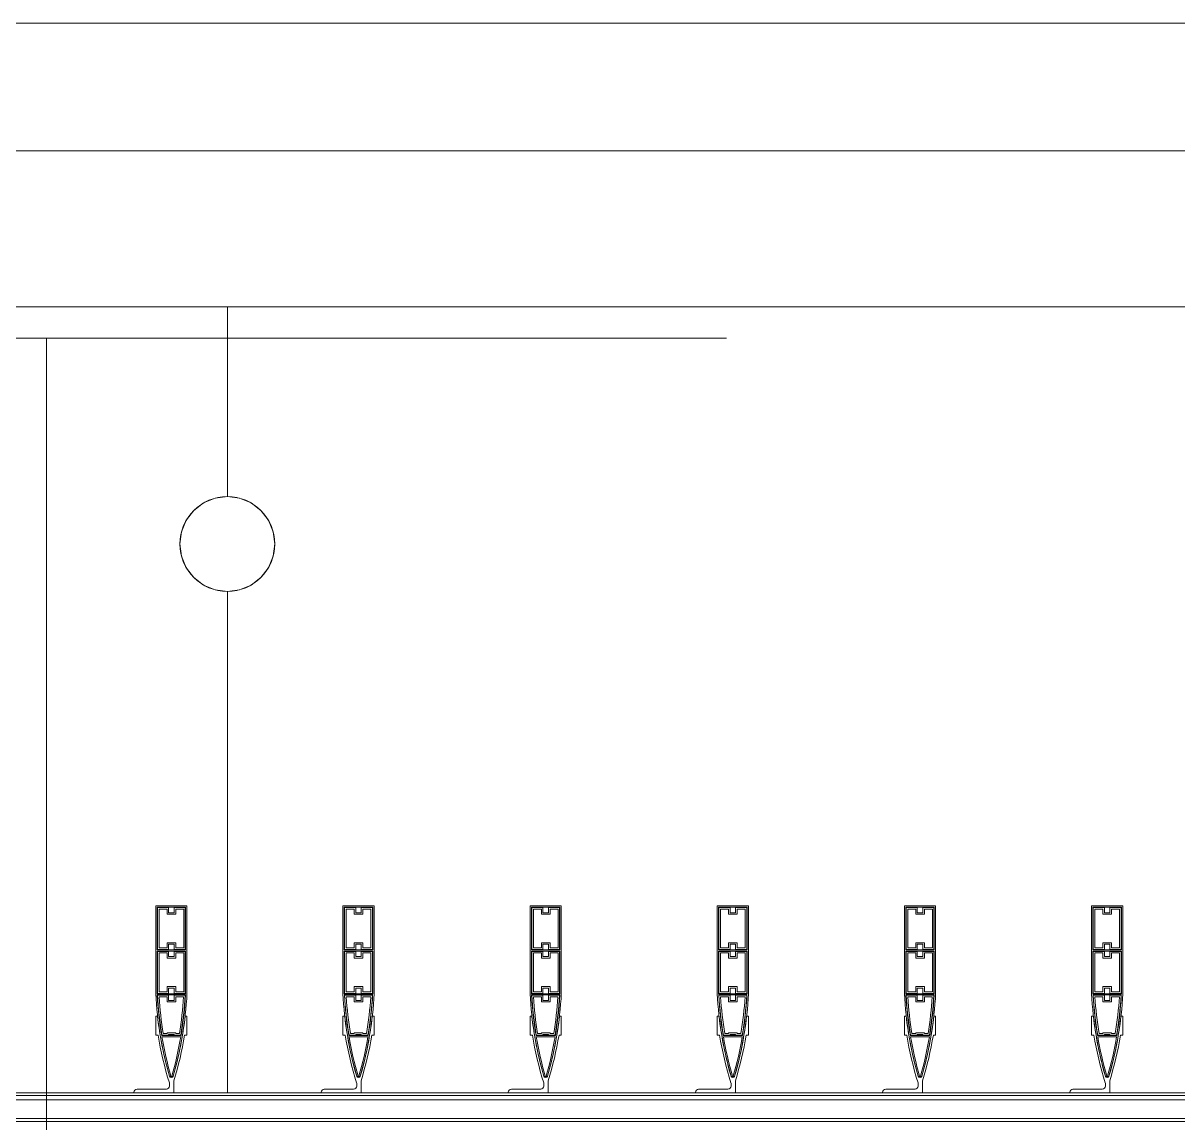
# Model space of a CAD drawing. Header units: millimetres. Extents: x 48966 to 155647, y -43515 to 26217.
# Drawn here: x 91894 to 93745, y 24159 to 25922 of the extents above; entities that cross this region are included whole.
import ezdxf

# ---------------------------------------------------------------- set-up
doc = ezdxf.new("R2010")
doc.units = ezdxf.units.MM
doc.linetypes.add('Осевые', pattern=[6350, 1270, -952.5, 3175, -952.5])
for name, color, linetype, lineweight in [('Обобщенные модели', 7, 'Continuous', 9), ('Обобщенные модели-1', 7, 'Continuous', 18), ('Оси-2', 7, 'Осевые', 9), ('Перекрытия', 7, 'Continuous', 9), ('Стены', 7, 'Continuous', 9)]:
    doc.layers.add(name, color=color, linetype=linetype, lineweight=lineweight)

# ---------------------------------------------------------------- blocks, each defined once
blk = doc.blocks.new('Обвязочная балка 1 - Обвязочная балка 1-1451838-План 5-го этажа на отм_ _12_600')
at = {"layer": 'Обобщенные модели'}
for p, q in [((116781.7, 24196.1), (60831.6, 24196.1)), ((60831.6, 24166.3), (116781.7, 24166.3))]:
    blk.add_line(p, q, dxfattribs=at)
at = {"layer": 'Обобщенные модели-1'}
for p, q in [((116781.7, 24207.1), (60831.6, 24207.1)), ((60831.6, 24203.1), (116781.7, 24203.1)), ((116781.7, 24161.1), (60831.6, 24161.1))]:
    blk.add_line(p, q, dxfattribs=at)
blk = doc.blocks.new('Профиль ламели93 - Профиль ламели-1476654-План 5-го этажа на отм_ _12_600')
at = {"layer": 'Обобщенные модели-1'}
for p, q in [((89806.9, 24507.1), (89806.9, 24366.2)), ((89856.9, 24507.1), (89806.9, 24507.1)), ((89856.9, 24366.2), (89856.9, 24507.1)), ((89809.1, 24436.5), (89809.1, 24504.9)), ((89809.1, 24504.9), (89854.7, 24504.9)), ((89827.4, 24504.4), (89809.6, 24504.4)), ((89809.6, 24504.4), (89809.6, 24437)), ((89812.1, 24439.5), (89812.1, 24501.9)), ((89812.1, 24501.9), (89824.9, 24501.9)), ((89824.9, 24501.9), (89824.9, 24493.5)), ((89824.9, 24493.5), (89838.8, 24493.5)), ((89827.4, 24496), (89827.4, 24504.4)), ((89836.3, 24496), (89827.4, 24496)), ((89854.2, 24504.4), (89836.3, 24504.4)), ((89836.3, 24504.4), (89836.3, 24496)), ((89838.8, 24493.5), (89838.8, 24501.9)), ((89838.8, 24501.9), (89851.7, 24501.9)), ((89851.7, 24501.9), (89851.7, 24439.5)), ((89854.2, 24437), (89854.2, 24504.4)), ((89854.7, 24504.9), (89854.7, 24436.5)), ((89854.7, 24436.5), (89809.1, 24436.5)), ((89809.1, 24434.6), (89854.7, 24434.6)), ((89809.1, 24366.2), (89809.1, 24434.6)), ((89809.6, 24437), (89827.4, 24437)), ((89827.4, 24434.1), (89809.6, 24434.1)), ((89809.6, 24434.1), (89809.6, 24366.7)), ((89824.9, 24439.5), (89812.1, 24439.5)), ((89838.8, 24447.9), (89824.9, 24447.9)), ((89824.9, 24447.9), (89824.9, 24439.5)), ((89827.4, 24437), (89827.4, 24445.4)), ((89827.4, 24445.4), (89836.3, 24445.4)), ((89827.4, 24425.7), (89827.4, 24434.1)), ((89836.3, 24445.4), (89836.3, 24437)), ((89836.3, 24437), (89854.2, 24437)), ((89854.2, 24434.1), (89836.3, 24434.1)), ((89836.3, 24434.1), (89836.3, 24425.7)), ((89838.8, 24439.5), (89838.8, 24447.9)), ((89851.7, 24439.5), (89838.8, 24439.5)), ((89854.2, 24366.7), (89854.2, 24434.1)), ((89854.7, 24434.6), (89854.7, 24366.2)), ((89812.1, 24369.2), (89812.1, 24431.6)), ((89812.1, 24431.6), (89824.9, 24431.6)), ((89824.9, 24431.6), (89824.9, 24423.2)), ((89824.9, 24423.2), (89838.8, 24423.2)), ((89836.3, 24425.7), (89827.4, 24425.7)), ((89838.8, 24423.2), (89838.8, 24431.6)), ((89838.8, 24431.6), (89851.7, 24431.6)), ((89851.7, 24431.6), (89851.7, 24369.2)), ((89838.8, 24377.6), (89824.9, 24377.6)), ((89824.9, 24377.6), (89824.9, 24369.2)), ((89838.8, 24369.2), (89838.8, 24377.6)), ((89854.7, 24366.2), (89809.1, 24366.2)), ((89809.1, 24364.3), (89854.6, 24364.3)), ((89809.6, 24366.7), (89827.4, 24366.7)), ((89827.4, 24363.8), (89809.6, 24363.8)), ((89824.9, 24369.2), (89812.1, 24369.2)), ((89812.2, 24361.3), (89824.9, 24361.3)), ((89824.9, 24361.3), (89824.9, 24352.9)), ((89827.4, 24366.7), (89827.4, 24375.1)), ((89827.4, 24375.1), (89836.3, 24375.1)), ((89827.4, 24355.4), (89827.4, 24363.8)), ((89836.3, 24375.1), (89836.3, 24366.7)), ((89836.3, 24366.7), (89854.2, 24366.7)), ((89854.2, 24363.8), (89836.3, 24363.8)), ((89836.3, 24363.8), (89836.3, 24355.4)), ((89851.7, 24369.2), (89838.8, 24369.2)), ((89838.8, 24352.9), (89838.8, 24361.3)), ((89838.8, 24361.3), (89851.5, 24361.3)), ((89824.9, 24352.9), (89838.8, 24352.9)), ((89836.3, 24355.4), (89827.4, 24355.4)), ((89809.8, 24330.1), (89806.9, 24330.1)), ((89806.9, 24330.1), (89806.9, 24299.7)), ((89856.8, 24330.1), (89853.9, 24330.1)), ((89856.8, 24299.7), (89856.8, 24330.1)), ((89838.8, 24303.5), (89824.9, 24303.5)), ((89824.9, 24303.5), (89824.9, 24302.2)), ((89838.8, 24302.2), (89838.8, 24303.5)), ((89806.9, 24299.7), (89810.5, 24299.7)), ((89847.4, 24299.2), (89816.3, 24299.2)), ((89816.6, 24297.3), (89847.1, 24297.3)), ((89816.8, 24299.7), (89827.4, 24299.7)), ((89824.9, 24302.2), (89818.9, 24302.2)), ((89827.4, 24299.7), (89827.4, 24301)), ((89827.4, 24301), (89836.3, 24301)), ((89836.3, 24301), (89836.3, 24299.7)), ((89836.3, 24299.7), (89846.9, 24299.7)), ((89844.8, 24302.2), (89838.8, 24302.2)), ((89853.2, 24299.7), (89856.8, 24299.7)), ((89823.9, 24213.1), (89776.9, 24213.1)), ((89828.9, 24223), (89828.9, 24218.1)), ((89835.9, 24207.1), (89835.9, 24226.3)), ((89771.9, 24208.1), (89771.9, 24207.1)), ((89771.9, 24207.1), (89835.9, 24207.1))]:
    blk.add_line(p, q, dxfattribs=at)
for centre, radius, start, end in [((90380.6, 24394.6), 574.5, 182.8338, 196.2258), ((90380.7, 24394.3), 572.3, 183.0109, 189.5715), ((90380.4, 24395.9), 571.8, 183.2193, 189.6867), ((90380.5, 24395.6), 569.3, 183.4571, 189.4457), ((89283.1, 24394.6), 574.5, 343.7742, 357.1662), ((89283.2, 24395.6), 569.3, 350.5543, 356.5429), ((89283.3, 24395.9), 571.8, 350.3133, 356.7807), ((89283, 24394.3), 572.3, 350.4285, 356.9891), ((90380.6, 24394.6), 574.5, 186.4465, 196.2576), ((89283.1, 24394.6), 574.5, 343.7424, 353.5535), ((90377.1, 24394.6), 574.5, 189.5084, 197.3712), ((90349, 24386.8), 539.8, 189.5428, 196.4344), ((89314.7, 24386.8), 539.8, 343.5656, 350.4572), ((89286.6, 24394.6), 574.5, 342.9661, 350.4916), ((89831.9, 24235.1), 3, 200, 340), ((89831.9, 24234.5), 2.84, 196.2576, 343.7424), ((89831.9, 24234.2), 0.645, 196.4344, 343.5656), ((89776.9, 24208.1), 5, 90, 180), ((89823.9, 24218.1), 5, 270, 0)]:
    blk.add_arc(centre, radius, start, end, dxfattribs=at)
blk = doc.blocks.new('Профиль ламели94 - Профиль ламели-1476919-План 5-го этажа на отм_ _12_600')
at = {"layer": 'Обобщенные модели-1'}
for p, q in [((90106.9, 24507.1), (90106.9, 24366.2)), ((90156.9, 24507.1), (90106.9, 24507.1)), ((90156.9, 24366.2), (90156.9, 24507.1)), ((90109.1, 24436.5), (90109.1, 24504.9)), ((90109.1, 24504.9), (90154.7, 24504.9)), ((90127.4, 24504.4), (90109.6, 24504.4)), ((90109.6, 24504.4), (90109.6, 24437)), ((90112.1, 24439.5), (90112.1, 24501.9)), ((90112.1, 24501.9), (90124.9, 24501.9)), ((90124.9, 24501.9), (90124.9, 24493.5)), ((90124.9, 24493.5), (90138.8, 24493.5)), ((90127.4, 24496), (90127.4, 24504.4)), ((90136.3, 24496), (90127.4, 24496)), ((90154.2, 24504.4), (90136.3, 24504.4)), ((90136.3, 24504.4), (90136.3, 24496)), ((90138.8, 24493.5), (90138.8, 24501.9)), ((90138.8, 24501.9), (90151.7, 24501.9)), ((90151.7, 24501.9), (90151.7, 24439.5)), ((90154.2, 24437), (90154.2, 24504.4)), ((90154.7, 24504.9), (90154.7, 24436.5)), ((90154.7, 24436.5), (90109.1, 24436.5)), ((90109.1, 24434.6), (90154.7, 24434.6)), ((90109.1, 24366.2), (90109.1, 24434.6)), ((90109.6, 24437), (90127.4, 24437)), ((90127.4, 24434.1), (90109.6, 24434.1)), ((90109.6, 24434.1), (90109.6, 24366.7)), ((90124.9, 24439.5), (90112.1, 24439.5)), ((90138.8, 24447.9), (90124.9, 24447.9)), ((90124.9, 24447.9), (90124.9, 24439.5)), ((90127.4, 24437), (90127.4, 24445.4)), ((90127.4, 24445.4), (90136.3, 24445.4)), ((90127.4, 24425.7), (90127.4, 24434.1)), ((90136.3, 24445.4), (90136.3, 24437)), ((90136.3, 24437), (90154.2, 24437)), ((90154.2, 24434.1), (90136.3, 24434.1)), ((90136.3, 24434.1), (90136.3, 24425.7)), ((90138.8, 24439.5), (90138.8, 24447.9)), ((90151.7, 24439.5), (90138.8, 24439.5)), ((90154.2, 24366.7), (90154.2, 24434.1)), ((90154.7, 24434.6), (90154.7, 24366.2)), ((90112.1, 24369.2), (90112.1, 24431.6)), ((90112.1, 24431.6), (90124.9, 24431.6)), ((90124.9, 24431.6), (90124.9, 24423.2)), ((90124.9, 24423.2), (90138.8, 24423.2)), ((90136.3, 24425.7), (90127.4, 24425.7)), ((90138.8, 24423.2), (90138.8, 24431.6)), ((90138.8, 24431.6), (90151.7, 24431.6)), ((90151.7, 24431.6), (90151.7, 24369.2)), ((90138.8, 24377.6), (90124.9, 24377.6)), ((90124.9, 24377.6), (90124.9, 24369.2)), ((90138.8, 24369.2), (90138.8, 24377.6)), ((90154.7, 24366.2), (90109.1, 24366.2)), ((90109.1, 24364.3), (90154.6, 24364.3)), ((90109.6, 24366.7), (90127.4, 24366.7)), ((90127.4, 24363.8), (90109.6, 24363.8)), ((90124.9, 24369.2), (90112.1, 24369.2)), ((90112.2, 24361.3), (90124.9, 24361.3)), ((90124.9, 24361.3), (90124.9, 24352.9)), ((90127.4, 24366.7), (90127.4, 24375.1)), ((90127.4, 24375.1), (90136.3, 24375.1)), ((90127.4, 24355.4), (90127.4, 24363.8)), ((90136.3, 24375.1), (90136.3, 24366.7)), ((90136.3, 24366.7), (90154.2, 24366.7)), ((90154.2, 24363.8), (90136.3, 24363.8)), ((90136.3, 24363.8), (90136.3, 24355.4)), ((90151.7, 24369.2), (90138.8, 24369.2)), ((90138.8, 24352.9), (90138.8, 24361.3)), ((90138.8, 24361.3), (90151.5, 24361.3)), ((90124.9, 24352.9), (90138.8, 24352.9)), ((90136.3, 24355.4), (90127.4, 24355.4)), ((90109.8, 24330.1), (90106.9, 24330.1)), ((90106.9, 24330.1), (90106.9, 24299.7)), ((90156.8, 24330.1), (90153.9, 24330.1)), ((90156.8, 24299.7), (90156.8, 24330.1)), ((90138.8, 24303.5), (90124.9, 24303.5)), ((90124.9, 24303.5), (90124.9, 24302.2)), ((90138.8, 24302.2), (90138.8, 24303.5)), ((90106.9, 24299.7), (90110.5, 24299.7)), ((90147.4, 24299.2), (90116.3, 24299.2)), ((90116.6, 24297.3), (90147.1, 24297.3)), ((90116.8, 24299.7), (90127.4, 24299.7)), ((90124.9, 24302.2), (90118.9, 24302.2)), ((90127.4, 24299.7), (90127.4, 24301)), ((90127.4, 24301), (90136.3, 24301)), ((90136.3, 24301), (90136.3, 24299.7)), ((90136.3, 24299.7), (90146.9, 24299.7)), ((90144.8, 24302.2), (90138.8, 24302.2)), ((90153.2, 24299.7), (90156.8, 24299.7)), ((90123.9, 24213.1), (90076.9, 24213.1)), ((90128.9, 24223), (90128.9, 24218.1)), ((90135.9, 24207.1), (90135.9, 24226.3)), ((90071.9, 24208.1), (90071.9, 24207.1)), ((90071.9, 24207.1), (90135.9, 24207.1))]:
    blk.add_line(p, q, dxfattribs=at)
for centre, radius, start, end in [((90680.6, 24394.6), 574.5, 182.8338, 196.2258), ((90680.7, 24394.3), 572.3, 183.0109, 189.5715), ((90680.4, 24395.9), 571.8, 183.2193, 189.6867), ((90680.5, 24395.6), 569.3, 183.4571, 189.4457), ((89583.1, 24394.6), 574.5, 343.7742, 357.1662), ((89583.2, 24395.6), 569.3, 350.5543, 356.5429), ((89583.3, 24395.9), 571.8, 350.3133, 356.7807), ((89583, 24394.3), 572.3, 350.4285, 356.9891), ((90680.6, 24394.6), 574.5, 186.4465, 196.2576), ((89583.1, 24394.6), 574.5, 343.7424, 353.5535), ((90677.1, 24394.6), 574.5, 189.5084, 197.3712), ((90649, 24386.8), 539.8, 189.5428, 196.4344), ((89614.7, 24386.8), 539.8, 343.5656, 350.4572), ((89586.6, 24394.6), 574.5, 342.9661, 350.4916), ((90131.9, 24235.1), 3, 200, 340), ((90131.9, 24234.5), 2.84, 196.2576, 343.7424), ((90131.9, 24234.2), 0.645, 196.4344, 343.5656), ((90076.9, 24208.1), 5, 90, 180), ((90123.9, 24218.1), 5, 270, 0)]:
    blk.add_arc(centre, radius, start, end, dxfattribs=at)
blk = doc.blocks.new('Профиль ламели95 - Профиль ламели-1477184-План 5-го этажа на отм_ _12_600')
at = {"layer": 'Обобщенные модели-1'}
for p, q in [((90406.9, 24507.1), (90406.9, 24366.2)), ((90456.9, 24507.1), (90406.9, 24507.1)), ((90456.9, 24366.2), (90456.9, 24507.1)), ((90409.1, 24436.5), (90409.1, 24504.9)), ((90409.1, 24504.9), (90454.7, 24504.9)), ((90427.4, 24504.4), (90409.6, 24504.4)), ((90409.6, 24504.4), (90409.6, 24437)), ((90412.1, 24439.5), (90412.1, 24501.9)), ((90412.1, 24501.9), (90424.9, 24501.9)), ((90424.9, 24501.9), (90424.9, 24493.5)), ((90424.9, 24493.5), (90438.8, 24493.5)), ((90427.4, 24496), (90427.4, 24504.4)), ((90436.3, 24496), (90427.4, 24496)), ((90454.2, 24504.4), (90436.3, 24504.4)), ((90436.3, 24504.4), (90436.3, 24496)), ((90438.8, 24493.5), (90438.8, 24501.9)), ((90438.8, 24501.9), (90451.7, 24501.9)), ((90451.7, 24501.9), (90451.7, 24439.5)), ((90454.2, 24437), (90454.2, 24504.4)), ((90454.7, 24504.9), (90454.7, 24436.5)), ((90454.7, 24436.5), (90409.1, 24436.5)), ((90409.1, 24434.6), (90454.7, 24434.6)), ((90409.1, 24366.2), (90409.1, 24434.6)), ((90409.6, 24437), (90427.4, 24437)), ((90427.4, 24434.1), (90409.6, 24434.1)), ((90409.6, 24434.1), (90409.6, 24366.7)), ((90424.9, 24439.5), (90412.1, 24439.5)), ((90438.8, 24447.9), (90424.9, 24447.9)), ((90424.9, 24447.9), (90424.9, 24439.5)), ((90427.4, 24437), (90427.4, 24445.4)), ((90427.4, 24445.4), (90436.3, 24445.4)), ((90427.4, 24425.7), (90427.4, 24434.1)), ((90436.3, 24445.4), (90436.3, 24437)), ((90436.3, 24437), (90454.2, 24437)), ((90454.2, 24434.1), (90436.3, 24434.1)), ((90436.3, 24434.1), (90436.3, 24425.7)), ((90438.8, 24439.5), (90438.8, 24447.9)), ((90451.7, 24439.5), (90438.8, 24439.5)), ((90454.2, 24366.7), (90454.2, 24434.1)), ((90454.7, 24434.6), (90454.7, 24366.2)), ((90412.1, 24369.2), (90412.1, 24431.6)), ((90412.1, 24431.6), (90424.9, 24431.6)), ((90424.9, 24431.6), (90424.9, 24423.2)), ((90424.9, 24423.2), (90438.8, 24423.2)), ((90436.3, 24425.7), (90427.4, 24425.7)), ((90438.8, 24423.2), (90438.8, 24431.6)), ((90438.8, 24431.6), (90451.7, 24431.6)), ((90451.7, 24431.6), (90451.7, 24369.2)), ((90438.8, 24377.6), (90424.9, 24377.6)), ((90424.9, 24377.6), (90424.9, 24369.2)), ((90438.8, 24369.2), (90438.8, 24377.6)), ((90454.7, 24366.2), (90409.1, 24366.2)), ((90409.1, 24364.3), (90454.6, 24364.3)), ((90409.6, 24366.7), (90427.4, 24366.7)), ((90427.4, 24363.8), (90409.6, 24363.8)), ((90424.9, 24369.2), (90412.1, 24369.2)), ((90412.2, 24361.3), (90424.9, 24361.3)), ((90424.9, 24361.3), (90424.9, 24352.9)), ((90427.4, 24366.7), (90427.4, 24375.1)), ((90427.4, 24375.1), (90436.3, 24375.1)), ((90427.4, 24355.4), (90427.4, 24363.8)), ((90436.3, 24375.1), (90436.3, 24366.7)), ((90436.3, 24366.7), (90454.2, 24366.7)), ((90454.2, 24363.8), (90436.3, 24363.8)), ((90436.3, 24363.8), (90436.3, 24355.4)), ((90451.7, 24369.2), (90438.8, 24369.2)), ((90438.8, 24352.9), (90438.8, 24361.3)), ((90438.8, 24361.3), (90451.5, 24361.3)), ((90424.9, 24352.9), (90438.8, 24352.9)), ((90436.3, 24355.4), (90427.4, 24355.4)), ((90409.8, 24330.1), (90406.9, 24330.1)), ((90406.9, 24330.1), (90406.9, 24299.7)), ((90456.8, 24330.1), (90453.9, 24330.1)), ((90456.8, 24299.7), (90456.8, 24330.1)), ((90438.8, 24303.5), (90424.9, 24303.5)), ((90424.9, 24303.5), (90424.9, 24302.2)), ((90438.8, 24302.2), (90438.8, 24303.5)), ((90406.9, 24299.7), (90410.5, 24299.7)), ((90447.4, 24299.2), (90416.3, 24299.2)), ((90416.6, 24297.3), (90447.1, 24297.3)), ((90416.8, 24299.7), (90427.4, 24299.7)), ((90424.9, 24302.2), (90418.9, 24302.2)), ((90427.4, 24299.7), (90427.4, 24301)), ((90427.4, 24301), (90436.3, 24301)), ((90436.3, 24301), (90436.3, 24299.7)), ((90436.3, 24299.7), (90446.9, 24299.7)), ((90444.8, 24302.2), (90438.8, 24302.2)), ((90453.2, 24299.7), (90456.8, 24299.7)), ((90423.9, 24213.1), (90376.9, 24213.1)), ((90428.9, 24223), (90428.9, 24218.1)), ((90435.9, 24207.1), (90435.9, 24226.3)), ((90371.9, 24208.1), (90371.9, 24207.1)), ((90371.9, 24207.1), (90435.9, 24207.1))]:
    blk.add_line(p, q, dxfattribs=at)
for centre, radius, start, end in [((90980.6, 24394.6), 574.5, 182.8338, 196.2258), ((90980.7, 24394.3), 572.3, 183.0109, 189.5715), ((90980.4, 24395.9), 571.8, 183.2193, 189.6867), ((90980.5, 24395.6), 569.3, 183.4571, 189.4457), ((89883.1, 24394.6), 574.5, 343.7742, 357.1662), ((89883.2, 24395.6), 569.3, 350.5543, 356.5429), ((89883.3, 24395.9), 571.8, 350.3133, 356.7807), ((89883, 24394.3), 572.3, 350.4285, 356.9891), ((90980.6, 24394.6), 574.5, 186.4465, 196.2576), ((89883.1, 24394.6), 574.5, 343.7424, 353.5535), ((90977.1, 24394.6), 574.5, 189.5084, 197.3712), ((90949, 24386.8), 539.8, 189.5428, 196.4344), ((89914.7, 24386.8), 539.8, 343.5656, 350.4572), ((89886.6, 24394.6), 574.5, 342.9661, 350.4916), ((90431.9, 24235.1), 3, 200, 340), ((90431.9, 24234.5), 2.84, 196.2576, 343.7424), ((90431.9, 24234.2), 0.645, 196.4344, 343.5656), ((90376.9, 24208.1), 5, 90, 180), ((90423.9, 24218.1), 5, 270, 0)]:
    blk.add_arc(centre, radius, start, end, dxfattribs=at)
blk = doc.blocks.new('Профиль ламели96 - Профиль ламели-1477449-План 5-го этажа на отм_ _12_600')
at = {"layer": 'Обобщенные модели-1'}
for p, q in [((90706.9, 24507.1), (90706.9, 24366.2)), ((90756.9, 24507.1), (90706.9, 24507.1)), ((90756.9, 24366.2), (90756.9, 24507.1)), ((90709.1, 24436.5), (90709.1, 24504.9)), ((90709.1, 24504.9), (90754.7, 24504.9)), ((90727.4, 24504.4), (90709.6, 24504.4)), ((90709.6, 24504.4), (90709.6, 24437)), ((90712.1, 24439.5), (90712.1, 24501.9)), ((90712.1, 24501.9), (90724.9, 24501.9)), ((90724.9, 24501.9), (90724.9, 24493.5)), ((90724.9, 24493.5), (90738.8, 24493.5)), ((90727.4, 24496), (90727.4, 24504.4)), ((90736.3, 24496), (90727.4, 24496)), ((90754.2, 24504.4), (90736.3, 24504.4)), ((90736.3, 24504.4), (90736.3, 24496)), ((90738.8, 24493.5), (90738.8, 24501.9)), ((90738.8, 24501.9), (90751.7, 24501.9)), ((90751.7, 24501.9), (90751.7, 24439.5)), ((90754.2, 24437), (90754.2, 24504.4)), ((90754.7, 24504.9), (90754.7, 24436.5)), ((90754.7, 24436.5), (90709.1, 24436.5)), ((90709.1, 24434.6), (90754.7, 24434.6)), ((90709.1, 24366.2), (90709.1, 24434.6)), ((90709.6, 24437), (90727.4, 24437)), ((90727.4, 24434.1), (90709.6, 24434.1)), ((90709.6, 24434.1), (90709.6, 24366.7)), ((90724.9, 24439.5), (90712.1, 24439.5)), ((90738.8, 24447.9), (90724.9, 24447.9)), ((90724.9, 24447.9), (90724.9, 24439.5)), ((90727.4, 24437), (90727.4, 24445.4)), ((90727.4, 24445.4), (90736.3, 24445.4)), ((90727.4, 24425.7), (90727.4, 24434.1)), ((90736.3, 24445.4), (90736.3, 24437)), ((90736.3, 24437), (90754.2, 24437)), ((90754.2, 24434.1), (90736.3, 24434.1)), ((90736.3, 24434.1), (90736.3, 24425.7)), ((90738.8, 24439.5), (90738.8, 24447.9)), ((90751.7, 24439.5), (90738.8, 24439.5)), ((90754.2, 24366.7), (90754.2, 24434.1)), ((90754.7, 24434.6), (90754.7, 24366.2)), ((90712.1, 24369.2), (90712.1, 24431.6)), ((90712.1, 24431.6), (90724.9, 24431.6)), ((90724.9, 24431.6), (90724.9, 24423.2)), ((90724.9, 24423.2), (90738.8, 24423.2)), ((90736.3, 24425.7), (90727.4, 24425.7)), ((90738.8, 24423.2), (90738.8, 24431.6)), ((90738.8, 24431.6), (90751.7, 24431.6)), ((90751.7, 24431.6), (90751.7, 24369.2)), ((90738.8, 24377.6), (90724.9, 24377.6)), ((90724.9, 24377.6), (90724.9, 24369.2)), ((90738.8, 24369.2), (90738.8, 24377.6)), ((90754.7, 24366.2), (90709.1, 24366.2)), ((90709.1, 24364.3), (90754.6, 24364.3)), ((90709.6, 24366.7), (90727.4, 24366.7)), ((90727.4, 24363.8), (90709.6, 24363.8)), ((90724.9, 24369.2), (90712.1, 24369.2)), ((90712.2, 24361.3), (90724.9, 24361.3)), ((90724.9, 24361.3), (90724.9, 24352.9)), ((90727.4, 24366.7), (90727.4, 24375.1)), ((90727.4, 24375.1), (90736.3, 24375.1)), ((90727.4, 24355.4), (90727.4, 24363.8)), ((90736.3, 24375.1), (90736.3, 24366.7)), ((90736.3, 24366.7), (90754.2, 24366.7)), ((90754.2, 24363.8), (90736.3, 24363.8)), ((90736.3, 24363.8), (90736.3, 24355.4)), ((90751.7, 24369.2), (90738.8, 24369.2)), ((90738.8, 24352.9), (90738.8, 24361.3)), ((90738.8, 24361.3), (90751.5, 24361.3)), ((90724.9, 24352.9), (90738.8, 24352.9)), ((90736.3, 24355.4), (90727.4, 24355.4)), ((90709.8, 24330.1), (90706.9, 24330.1)), ((90706.9, 24330.1), (90706.9, 24299.7)), ((90756.8, 24330.1), (90753.9, 24330.1)), ((90756.8, 24299.7), (90756.8, 24330.1)), ((90738.8, 24303.5), (90724.9, 24303.5)), ((90724.9, 24303.5), (90724.9, 24302.2)), ((90738.8, 24302.2), (90738.8, 24303.5)), ((90706.9, 24299.7), (90710.5, 24299.7)), ((90747.4, 24299.2), (90716.3, 24299.2)), ((90716.6, 24297.3), (90747.1, 24297.3)), ((90716.8, 24299.7), (90727.4, 24299.7)), ((90724.9, 24302.2), (90718.9, 24302.2)), ((90727.4, 24299.7), (90727.4, 24301)), ((90727.4, 24301), (90736.3, 24301)), ((90736.3, 24301), (90736.3, 24299.7)), ((90736.3, 24299.7), (90746.9, 24299.7)), ((90744.8, 24302.2), (90738.8, 24302.2)), ((90753.2, 24299.7), (90756.8, 24299.7)), ((90723.9, 24213.1), (90676.9, 24213.1)), ((90728.9, 24223), (90728.9, 24218.1)), ((90735.9, 24207.1), (90735.9, 24226.3)), ((90671.9, 24208.1), (90671.9, 24207.1)), ((90671.9, 24207.1), (90735.9, 24207.1))]:
    blk.add_line(p, q, dxfattribs=at)
for centre, radius, start, end in [((91280.6, 24394.6), 574.5, 182.8338, 196.2258), ((91280.7, 24394.3), 572.3, 183.0109, 189.5715), ((91280.4, 24395.9), 571.8, 183.2193, 189.6867), ((91280.5, 24395.6), 569.3, 183.4571, 189.4457), ((90183.1, 24394.6), 574.5, 343.7742, 357.1662), ((90183.2, 24395.6), 569.3, 350.5543, 356.5429), ((90183.3, 24395.9), 571.8, 350.3133, 356.7807), ((90183, 24394.3), 572.3, 350.4285, 356.9891), ((91280.6, 24394.6), 574.5, 186.4465, 196.2576), ((90183.1, 24394.6), 574.5, 343.7424, 353.5535), ((91277.1, 24394.6), 574.5, 189.5084, 197.3712), ((91249, 24386.8), 539.8, 189.5428, 196.4344), ((90214.7, 24386.8), 539.8, 343.5656, 350.4572), ((90186.6, 24394.6), 574.5, 342.9661, 350.4916), ((90731.9, 24235.1), 3, 200, 340), ((90731.9, 24234.5), 2.84, 196.2576, 343.7424), ((90731.9, 24234.2), 0.645, 196.4344, 343.5656), ((90676.9, 24208.1), 5, 90, 180), ((90723.9, 24218.1), 5, 270, 0)]:
    blk.add_arc(centre, radius, start, end, dxfattribs=at)
blk = doc.blocks.new('Профиль ламели97 - Профиль ламели-1477714-План 5-го этажа на отм_ _12_600')
at = {"layer": 'Обобщенные модели-1'}
for p, q in [((91006.9, 24507.1), (91006.9, 24366.2)), ((91056.9, 24507.1), (91006.9, 24507.1)), ((91056.9, 24366.2), (91056.9, 24507.1)), ((91009.1, 24436.5), (91009.1, 24504.9)), ((91009.1, 24504.9), (91054.7, 24504.9)), ((91027.4, 24504.4), (91009.6, 24504.4)), ((91009.6, 24504.4), (91009.6, 24437)), ((91012.1, 24439.5), (91012.1, 24501.9)), ((91012.1, 24501.9), (91024.9, 24501.9)), ((91024.9, 24501.9), (91024.9, 24493.5)), ((91024.9, 24493.5), (91038.8, 24493.5)), ((91027.4, 24496), (91027.4, 24504.4)), ((91036.3, 24496), (91027.4, 24496)), ((91054.2, 24504.4), (91036.3, 24504.4)), ((91036.3, 24504.4), (91036.3, 24496)), ((91038.8, 24493.5), (91038.8, 24501.9)), ((91038.8, 24501.9), (91051.7, 24501.9)), ((91051.7, 24501.9), (91051.7, 24439.5)), ((91054.2, 24437), (91054.2, 24504.4)), ((91054.7, 24504.9), (91054.7, 24436.5)), ((91054.7, 24436.5), (91009.1, 24436.5)), ((91009.1, 24434.6), (91054.7, 24434.6)), ((91009.1, 24366.2), (91009.1, 24434.6)), ((91009.6, 24437), (91027.4, 24437)), ((91027.4, 24434.1), (91009.6, 24434.1)), ((91009.6, 24434.1), (91009.6, 24366.7)), ((91024.9, 24439.5), (91012.1, 24439.5)), ((91038.8, 24447.9), (91024.9, 24447.9)), ((91024.9, 24447.9), (91024.9, 24439.5)), ((91027.4, 24437), (91027.4, 24445.4)), ((91027.4, 24445.4), (91036.3, 24445.4)), ((91027.4, 24425.7), (91027.4, 24434.1)), ((91036.3, 24445.4), (91036.3, 24437)), ((91036.3, 24437), (91054.2, 24437)), ((91054.2, 24434.1), (91036.3, 24434.1)), ((91036.3, 24434.1), (91036.3, 24425.7)), ((91038.8, 24439.5), (91038.8, 24447.9)), ((91051.7, 24439.5), (91038.8, 24439.5)), ((91054.2, 24366.7), (91054.2, 24434.1)), ((91054.7, 24434.6), (91054.7, 24366.2)), ((91012.1, 24369.2), (91012.1, 24431.6)), ((91012.1, 24431.6), (91024.9, 24431.6)), ((91024.9, 24431.6), (91024.9, 24423.2)), ((91024.9, 24423.2), (91038.8, 24423.2)), ((91036.3, 24425.7), (91027.4, 24425.7)), ((91038.8, 24423.2), (91038.8, 24431.6)), ((91038.8, 24431.6), (91051.7, 24431.6)), ((91051.7, 24431.6), (91051.7, 24369.2)), ((91038.8, 24377.6), (91024.9, 24377.6)), ((91024.9, 24377.6), (91024.9, 24369.2)), ((91038.8, 24369.2), (91038.8, 24377.6)), ((91054.7, 24366.2), (91009.1, 24366.2)), ((91009.1, 24364.3), (91054.6, 24364.3)), ((91009.6, 24366.7), (91027.4, 24366.7)), ((91027.4, 24363.8), (91009.6, 24363.8)), ((91024.9, 24369.2), (91012.1, 24369.2)), ((91012.2, 24361.3), (91024.9, 24361.3)), ((91024.9, 24361.3), (91024.9, 24352.9)), ((91027.4, 24366.7), (91027.4, 24375.1)), ((91027.4, 24375.1), (91036.3, 24375.1)), ((91027.4, 24355.4), (91027.4, 24363.8)), ((91036.3, 24375.1), (91036.3, 24366.7)), ((91036.3, 24366.7), (91054.2, 24366.7)), ((91054.2, 24363.8), (91036.3, 24363.8)), ((91036.3, 24363.8), (91036.3, 24355.4)), ((91051.7, 24369.2), (91038.8, 24369.2)), ((91038.8, 24352.9), (91038.8, 24361.3)), ((91038.8, 24361.3), (91051.5, 24361.3)), ((91024.9, 24352.9), (91038.8, 24352.9)), ((91036.3, 24355.4), (91027.4, 24355.4)), ((91009.8, 24330.1), (91006.9, 24330.1)), ((91006.9, 24330.1), (91006.9, 24299.7)), ((91056.8, 24330.1), (91053.9, 24330.1)), ((91056.8, 24299.7), (91056.8, 24330.1)), ((91038.8, 24303.5), (91024.9, 24303.5)), ((91024.9, 24303.5), (91024.9, 24302.2)), ((91038.8, 24302.2), (91038.8, 24303.5)), ((91006.9, 24299.7), (91010.5, 24299.7)), ((91047.4, 24299.2), (91016.3, 24299.2)), ((91016.6, 24297.3), (91047.1, 24297.3)), ((91016.8, 24299.7), (91027.4, 24299.7)), ((91024.9, 24302.2), (91018.9, 24302.2)), ((91027.4, 24299.7), (91027.4, 24301)), ((91027.4, 24301), (91036.3, 24301)), ((91036.3, 24301), (91036.3, 24299.7)), ((91036.3, 24299.7), (91046.9, 24299.7)), ((91044.8, 24302.2), (91038.8, 24302.2)), ((91053.2, 24299.7), (91056.8, 24299.7)), ((91023.9, 24213.1), (90976.9, 24213.1)), ((91028.9, 24223), (91028.9, 24218.1)), ((91035.9, 24207.1), (91035.9, 24226.3)), ((90971.9, 24208.1), (90971.9, 24207.1)), ((90971.9, 24207.1), (91035.9, 24207.1))]:
    blk.add_line(p, q, dxfattribs=at)
for centre, radius, start, end in [((91580.6, 24394.6), 574.5, 182.8338, 196.2258), ((91580.7, 24394.3), 572.3, 183.0109, 189.5715), ((91580.4, 24395.9), 571.8, 183.2193, 189.6867), ((91580.5, 24395.6), 569.3, 183.4571, 189.4457), ((90483.1, 24394.6), 574.5, 343.7742, 357.1662), ((90483.2, 24395.6), 569.3, 350.5543, 356.5429), ((90483.3, 24395.9), 571.8, 350.3133, 356.7807), ((90483, 24394.3), 572.3, 350.4285, 356.9891), ((91580.6, 24394.6), 574.5, 186.4465, 196.2576), ((90483.1, 24394.6), 574.5, 343.7424, 353.5535), ((91577.1, 24394.6), 574.5, 189.5084, 197.3712), ((91549, 24386.8), 539.8, 189.5428, 196.4344), ((90514.7, 24386.8), 539.8, 343.5656, 350.4572), ((90486.6, 24394.6), 574.5, 342.9661, 350.4916), ((91031.9, 24235.1), 3, 200, 340), ((91031.9, 24234.5), 2.84, 196.2576, 343.7424), ((91031.9, 24234.2), 0.645, 196.4344, 343.5656), ((90976.9, 24208.1), 5, 90, 180), ((91023.9, 24218.1), 5, 270, 0)]:
    blk.add_arc(centre, radius, start, end, dxfattribs=at)
blk = doc.blocks.new('Профиль ламели98 - Профиль ламели-1477979-План 5-го этажа на отм_ _12_600')
at = {"layer": 'Обобщенные модели-1'}
for p, q in [((91306.9, 24507.1), (91306.9, 24366.2)), ((91356.9, 24507.1), (91306.9, 24507.1)), ((91356.9, 24366.2), (91356.9, 24507.1)), ((91309.1, 24436.5), (91309.1, 24504.9)), ((91309.1, 24504.9), (91354.7, 24504.9)), ((91327.4, 24504.4), (91309.6, 24504.4)), ((91309.6, 24504.4), (91309.6, 24437)), ((91312.1, 24439.5), (91312.1, 24501.9)), ((91312.1, 24501.9), (91324.9, 24501.9)), ((91324.9, 24501.9), (91324.9, 24493.5)), ((91324.9, 24493.5), (91338.8, 24493.5)), ((91327.4, 24496), (91327.4, 24504.4)), ((91336.3, 24496), (91327.4, 24496)), ((91354.2, 24504.4), (91336.3, 24504.4)), ((91336.3, 24504.4), (91336.3, 24496)), ((91338.8, 24493.5), (91338.8, 24501.9)), ((91338.8, 24501.9), (91351.7, 24501.9)), ((91351.7, 24501.9), (91351.7, 24439.5)), ((91354.2, 24437), (91354.2, 24504.4)), ((91354.7, 24504.9), (91354.7, 24436.5)), ((91354.7, 24436.5), (91309.1, 24436.5)), ((91309.1, 24434.6), (91354.7, 24434.6)), ((91309.1, 24366.2), (91309.1, 24434.6)), ((91309.6, 24437), (91327.4, 24437)), ((91327.4, 24434.1), (91309.6, 24434.1)), ((91309.6, 24434.1), (91309.6, 24366.7)), ((91324.9, 24439.5), (91312.1, 24439.5)), ((91338.8, 24447.9), (91324.9, 24447.9)), ((91324.9, 24447.9), (91324.9, 24439.5)), ((91327.4, 24437), (91327.4, 24445.4)), ((91327.4, 24445.4), (91336.3, 24445.4)), ((91327.4, 24425.7), (91327.4, 24434.1)), ((91336.3, 24445.4), (91336.3, 24437)), ((91336.3, 24437), (91354.2, 24437)), ((91354.2, 24434.1), (91336.3, 24434.1)), ((91336.3, 24434.1), (91336.3, 24425.7)), ((91338.8, 24439.5), (91338.8, 24447.9)), ((91351.7, 24439.5), (91338.8, 24439.5)), ((91354.2, 24366.7), (91354.2, 24434.1)), ((91354.7, 24434.6), (91354.7, 24366.2)), ((91312.1, 24369.2), (91312.1, 24431.6)), ((91312.1, 24431.6), (91324.9, 24431.6)), ((91324.9, 24431.6), (91324.9, 24423.2)), ((91324.9, 24423.2), (91338.8, 24423.2)), ((91336.3, 24425.7), (91327.4, 24425.7)), ((91338.8, 24423.2), (91338.8, 24431.6)), ((91338.8, 24431.6), (91351.7, 24431.6)), ((91351.7, 24431.6), (91351.7, 24369.2)), ((91338.8, 24377.6), (91324.9, 24377.6)), ((91324.9, 24377.6), (91324.9, 24369.2)), ((91338.8, 24369.2), (91338.8, 24377.6)), ((91354.7, 24366.2), (91309.1, 24366.2)), ((91309.1, 24364.3), (91354.6, 24364.3)), ((91309.6, 24366.7), (91327.4, 24366.7)), ((91327.4, 24363.8), (91309.6, 24363.8)), ((91324.9, 24369.2), (91312.1, 24369.2)), ((91312.2, 24361.3), (91324.9, 24361.3)), ((91324.9, 24361.3), (91324.9, 24352.9)), ((91327.4, 24366.7), (91327.4, 24375.1)), ((91327.4, 24375.1), (91336.3, 24375.1)), ((91327.4, 24355.4), (91327.4, 24363.8)), ((91336.3, 24375.1), (91336.3, 24366.7)), ((91336.3, 24366.7), (91354.2, 24366.7)), ((91354.2, 24363.8), (91336.3, 24363.8)), ((91336.3, 24363.8), (91336.3, 24355.4)), ((91351.7, 24369.2), (91338.8, 24369.2)), ((91338.8, 24352.9), (91338.8, 24361.3)), ((91338.8, 24361.3), (91351.5, 24361.3)), ((91324.9, 24352.9), (91338.8, 24352.9)), ((91336.3, 24355.4), (91327.4, 24355.4)), ((91309.8, 24330.1), (91306.9, 24330.1)), ((91306.9, 24330.1), (91306.9, 24299.7)), ((91356.8, 24330.1), (91353.9, 24330.1)), ((91356.8, 24299.7), (91356.8, 24330.1)), ((91338.8, 24303.5), (91324.9, 24303.5)), ((91324.9, 24303.5), (91324.9, 24302.2)), ((91338.8, 24302.2), (91338.8, 24303.5)), ((91306.9, 24299.7), (91310.5, 24299.7)), ((91347.4, 24299.2), (91316.3, 24299.2)), ((91316.6, 24297.3), (91347.1, 24297.3)), ((91316.8, 24299.7), (91327.4, 24299.7)), ((91324.9, 24302.2), (91318.9, 24302.2)), ((91327.4, 24299.7), (91327.4, 24301)), ((91327.4, 24301), (91336.3, 24301)), ((91336.3, 24301), (91336.3, 24299.7)), ((91336.3, 24299.7), (91346.9, 24299.7)), ((91344.8, 24302.2), (91338.8, 24302.2)), ((91353.2, 24299.7), (91356.8, 24299.7)), ((91323.9, 24213.1), (91276.9, 24213.1)), ((91328.9, 24223), (91328.9, 24218.1)), ((91335.9, 24207.1), (91335.9, 24226.3)), ((91271.9, 24208.1), (91271.9, 24207.1)), ((91271.9, 24207.1), (91335.9, 24207.1))]:
    blk.add_line(p, q, dxfattribs=at)
for centre, radius, start, end in [((91880.6, 24394.6), 574.5, 182.8338, 196.2258), ((91880.7, 24394.3), 572.3, 183.0109, 189.5715), ((91880.4, 24395.9), 571.8, 183.2193, 189.6867), ((91880.5, 24395.6), 569.3, 183.4571, 189.4457), ((90783.1, 24394.6), 574.5, 343.7742, 357.1662), ((90783.2, 24395.6), 569.3, 350.5543, 356.5429), ((90783.3, 24395.9), 571.8, 350.3133, 356.7807), ((90783, 24394.3), 572.3, 350.4285, 356.9891), ((91880.6, 24394.6), 574.5, 186.4465, 196.2576), ((90783.1, 24394.6), 574.5, 343.7424, 353.5535), ((91877.1, 24394.6), 574.5, 189.5084, 197.3712), ((91849, 24386.8), 539.8, 189.5428, 196.4344), ((90814.7, 24386.8), 539.8, 343.5656, 350.4572), ((90786.6, 24394.6), 574.5, 342.9661, 350.4916), ((91331.9, 24235.1), 3, 200, 340), ((91331.9, 24234.5), 2.84, 196.2576, 343.7424), ((91331.9, 24234.2), 0.645, 196.4344, 343.5656), ((91276.9, 24208.1), 5, 90, 180), ((91323.9, 24218.1), 5, 270, 0)]:
    blk.add_arc(centre, radius, start, end, dxfattribs=at)

msp = doc.modelspace()

# ---------------------------------------------------------------- linework, layer by layer
at = {"layer": 'Оси-2'}
for p, q in [((150171.6, 25417.1), (50565.6, 25417.1)), ((91931.6, 25417.1), (91931.6, -41737.8))]:
    msp.add_line(p, q, dxfattribs=at)
at = {"layer": 'Перекрытия'}
for p, q in [((116431.3, 25717.1), (62010.2, 25717.1)), ((92221.6, 25467.1), (79231.6, 25467.1)), ((104776.6, 25467.1), (92221.6, 25467.1)), ((92221.6, 25467.1), (92221.6, 25163.1)), ((92221.6, 25163.1), (92221.6, 25467.1)), ((92221.6, 25011.1), (92221.6, 24207.1)), ((92221.6, 24207.1), (92221.6, 25011.1))]:
    msp.add_line(p, q, dxfattribs=at)
at = {"layer": 'Перекрытия', "flags": 128}
for points in [[(92221.6, 25011.1), (92202, 25013.7), (92183.6, 25021.3), (92167.9, 25033.4), (92155.8, 25049.1), (92148.2, 25067.5), (92145.6, 25087.1), (92148.2, 25106.8), (92155.8, 25125.1), (92167.9, 25140.9), (92183.6, 25152.9), (92202, 25160.5), (92221.6, 25163.1)], [(92221.6, 25163.1), (92241.3, 25160.5), (92259.6, 25152.9), (92275.4, 25140.9), (92287.4, 25125.1), (92295, 25106.8), (92297.6, 25087.1), (92295, 25067.5), (92287.4, 25049.1), (92275.4, 25033.4), (92259.6, 25021.3), (92241.3, 25013.7), (92221.6, 25011.1)]]:
    msp.add_lwpolyline(points, dxfattribs=at)
at = {"layer": 'Перекрытия'}
for start, end in [(0, 180), (180, 0)]:
    msp.add_arc((92221.6, 25087.1), 76, start, end, dxfattribs=at)
at = {"layer": 'Стены'}
for p, q in [((62013.6, 25922.1), (117136.3, 25922.1)), ((61731.6, 25717.1), (117135.4, 25717.1)), ((117135.3, 25717.1), (62013.6, 25717.1)), ((117189.7, 25467.1), (61731.6, 25467.1))]:
    msp.add_line(p, q, dxfattribs=at)

# ---------------------------------------------------------------- block references
at = {"layer": 'Обобщенные модели'}
for name, p in [('Профиль ламели93 - Профиль ламели-1476654-План 5-го этажа на отм_ _12_600', (2300, 0)), ('Профиль ламели94 - Профиль ламели-1476919-План 5-го этажа на отм_ _12_600', (2300, 0)), ('Профиль ламели95 - Профиль ламели-1477184-План 5-го этажа на отм_ _12_600', (2300, 0)), ('Профиль ламели96 - Профиль ламели-1477449-План 5-го этажа на отм_ _12_600', (2300, 0)), ('Профиль ламели97 - Профиль ламели-1477714-План 5-го этажа на отм_ _12_600', (2300, 0)), ('Профиль ламели98 - Профиль ламели-1477979-План 5-го этажа на отм_ _12_600', (2300, 0)), ('Обвязочная балка 1 - Обвязочная балка 1-1451838-План 5-го этажа на отм_ _12_600', (0, 0))]:
    msp.add_blockref(name, p, dxfattribs=at)

doc.saveas('drawing.dxf')
